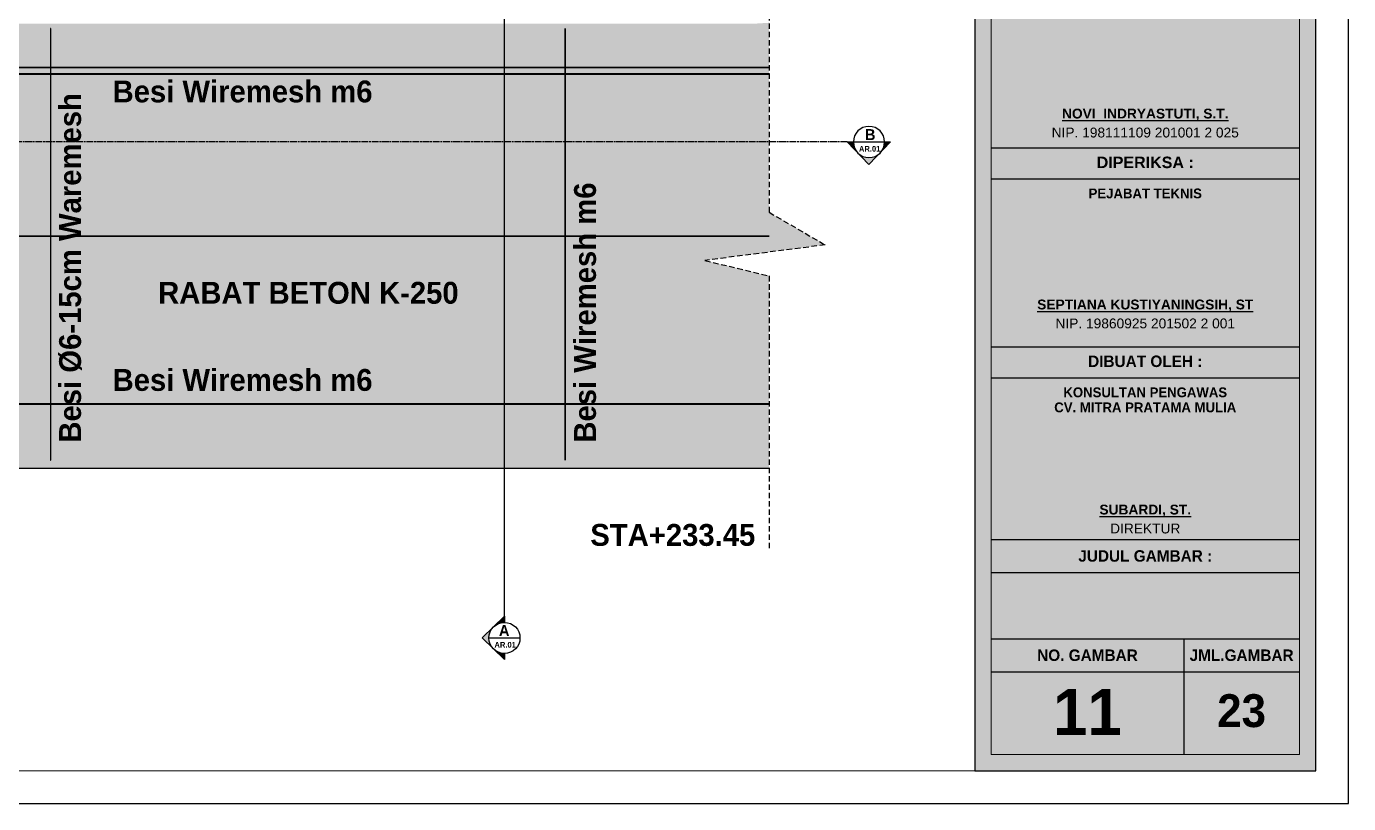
# Model space of a CAD drawing. Header units: centimetres. Extents: x -292707 to 138715, y -53922 to 66277.
# Drawn here: x 47492 to 50515, y -11672 to -9896 of the extents above; entities that cross this region are included whole.
import ezdxf
from ezdxf.xclip import XClip

# ---------------------------------------------------------------- set-up
doc = ezdxf.new("R2010")
doc.units = ezdxf.units.CM
doc.header["$XCLIPFRAME"] = 0
doc.linetypes.add('ACAD_ISO08W100', pattern=[36, 24, -3, 6, -3])
doc.linetypes.add('HIDDEN', pattern=[9.525, 6.35, -3.175])
for name, color, linetype in [('A-ALINE-1', 91, 'Continuous'), ('A-ALINE-4', 113, 'Continuous'), ('A-ALINE-7', 119, 'Continuous'), ('A-ANNOTATION', 144, 'Continuous'), ('A-TEXT', 254, 'Continuous')]:
    doc.layers.add(name, color=color, linetype=linetype)
for name, color, linetype, lineweight, true_color in [('A-FILL-1', 250, 'Continuous', 0, 0x333333), ('A-FILL-3', 7, 'Continuous', 0, 0x666666), ('A-FILL-7', 7, 'Continuous', 0, 0xcccccc), ('A-HATCH-97', 7, 'Continuous', 0, 0xf7f7f7), ('A-HATCH-97 @ 0.1', 7, 'Continuous', 0, 0xf7f7f7), ('A-HATCH-97 @ 10', 7, 'Continuous', 0, 0xf7f7f7), ('A-HATCH-97 @ 5', 7, 'Continuous', 0, 0xf7f7f7), ('A-HATCH-97 @ 7', 7, 'Continuous', 0, 0xf7f7f7)]:
    doc.layers.add(name, color=color, linetype=linetype, lineweight=lineweight, true_color=true_color)
doc.layers.add('A-SWING AREA', color=7, linetype='Continuous', lineweight=0, true_color=0xf7f7f7, transparency=0.2)
doc.styles.add('Scale 170', font='GOTHICB.TTF', dxfattribs={"height": 50})
doc.styles.add('Scale 20', font='GOTHICB.TTF', dxfattribs={"height": 5})

# ---------------------------------------------------------------- blocks, each defined once
blk = doc.blocks.new('*U1262')
at = {"layer": 'A-HATCH-97 @ 0.1', "ltscale": 0.25}
h = blk.add_hatch(color=256, dxfattribs=at)
h.dxf.hatch_style = 1
edge = h.paths.add_edge_path()
edge.add_arc((12875.6, 4867.4), 4890.2, 273.0279, 446.8142)
edge.add_line((13147.4, 9750), (4559.1, 9751))
edge.add_arc((4877.7, 4867.7), 4893.7, 93.7333, 266.3204)
edge.add_line((4563.7, -16), (13133.9, -16))
edge = h.paths.add_edge_path(flags=16)
edge.add_arc((12875.6, 4867.4), 3874.2, 273.3965, 446.6575)
edge.add_line((13101.5, 8734.9), (4593, 8734.9))
edge.add_arc((4878.1, 4867.3), 3878.1, 94.2156, 265.718)
edge.add_line((4588.6, 1000), (13105.1, 1000))
at = {"layer": 'A-HATCH-97 @ 10', "ltscale": 0.25}
h = blk.add_hatch(color=256, dxfattribs=at)
h.dxf.hatch_style = 1
edge = h.paths.add_edge_path()
edge.add_arc((12875.6, 4867.4), 4890.2, 273.0279, 446.8142)
edge.add_line((13147.4, 9750), (4559.1, 9751))
edge.add_arc((4877.7, 4867.7), 4893.7, 93.7333, 266.3204)
edge.add_line((4563.7, -16), (13133.9, -16))
edge = h.paths.add_edge_path(flags=16)
edge.add_arc((12875.6, 4867.4), 3874.2, 273.3965, 446.6575)
edge.add_line((13101.5, 8734.9), (4593, 8734.9))
edge.add_arc((4878.1, 4867.3), 3878.1, 94.2156, 265.718)
edge.add_line((4588.6, 1000), (13105.1, 1000))
at = {"layer": 'A-HATCH-97 @ 5', "ltscale": 0.25}
h = blk.add_hatch(color=256, dxfattribs=at)
h.dxf.hatch_style = 1
edge = h.paths.add_edge_path()
edge.add_arc((12875.6, 4867.4), 4890.2, 273.0279, 446.8142)
edge.add_line((13147.4, 9750), (4559.1, 9751))
edge.add_arc((4877.7, 4867.7), 4893.7, 93.7333, 266.3204)
edge.add_line((4563.7, -16), (13133.9, -16))
edge = h.paths.add_edge_path(flags=16)
edge.add_arc((12875.6, 4867.4), 3874.2, 273.3965, 446.6575)
edge.add_line((13101.5, 8734.9), (4593, 8734.9))
edge.add_arc((4878.1, 4867.3), 3878.1, 94.2156, 265.718)
edge.add_line((4588.6, 1000), (13105.1, 1000))
at = {"layer": 'A-HATCH-97 @ 7', "ltscale": 0.25}
h = blk.add_hatch(color=256, dxfattribs=at)
h.dxf.hatch_style = 1
edge = h.paths.add_edge_path()
edge.add_arc((12875.6, 4867.4), 4890.2, 273.0279, 446.8142)
edge.add_line((13147.4, 9750), (4559.1, 9751))
edge.add_arc((4877.7, 4867.7), 4893.7, 93.7333, 266.3204)
edge.add_line((4563.7, -16), (13133.9, -16))
edge = h.paths.add_edge_path(flags=16)
edge.add_arc((12875.6, 4867.4), 3874.2, 273.3965, 446.6575)
edge.add_line((13101.5, 8734.9), (4593, 8734.9))
edge.add_arc((4878.1, 4867.3), 3878.1, 94.2156, 265.718)
edge.add_line((4588.6, 1000), (13105.1, 1000))
blk = doc.blocks.new('A$C9c5f5d7f')
at = {"layer": 'A-FILL-3', "ltscale": 0.25}
h = blk.add_hatch(dxfattribs=at)
h.set_pattern_fill('AR-CONC', color=256, scale=1.5)
h.paths.add_polyline_path([(13128, 9735), (4559.6, 9735, 0.937266), (4564.7, 0), (13133.1, 0, 0.948995)])
h.paths.add_polyline_path([(13105.1, 1000), (4598.7, 1000, -0.929898), (4594.1, 8735), (13100.6, 8735, -0.942961)], flags=16)
h.paths.add_polyline_path([(13104.9, 1007), (4598.9, 1007, -0.929837), (4594.4, 8728), (13100.4, 8728, -0.942911)], flags=0)
h.paths.add_polyline_path([(13103.3, 1061), (4600.9, 1061, -0.929359), (4596.4, 8674), (13098.8, 8674, -0.94252)], flags=0)
h.paths.add_polyline_path([(13103.1, 1068), (4601.1, 1068, -0.929296), (4596.6, 8667), (13098.6, 8667, -0.942468)], flags=0)
h.paths.add_polyline_path([(14343.5, 4481.3), (14142, 4481.3), (14142, 1425), (3562, 1425), (3562, 4481.3), (3360.6, 4481.3), (3360.6, 5218.7), (3562, 5218.7), (3562, 8275), (14142, 8275), (14142, 5218.7), (14343.5, 5218.7)], flags=0)
h.paths.add_polyline_path([(12479.9, 4113.4, -0.499146), (12479.9, 5586.6)], flags=0)
h.paths.add_polyline_path([(7945.4, 4850, -1), (9758.6, 4850, -1)], flags=0)
h.paths.add_polyline_path([(5224.2, 4113.4), (5224.2, 5586.6, -0.499146)], flags=0)
at = {"layer": 'A-ALINE-7', "ltscale": 0.14}
blk.add_lwpolyline([(13133.5, -16, 0.949076), (13128.4, 9751), (4559.1, 9751, 0.937365), (4564.2, -16)], format="xyb", close=True, dxfattribs=at)
at = {"layer": 'A-HATCH-97'}
blk.add_blockref('*U1262', (0, 0), dxfattribs=at)
blk = doc.blocks.new('jhgkjhkjhkjh')
at = {"layer": 'A-SWING AREA', "transparency": 33554457}
h = blk.add_hatch(color=256, dxfattribs=at)
h.dxf.hatch_style = 1
h.paths.add_polyline_path([(-933.61, 931.53), (-881.61, 931.53), (-881.61, 1218.53), (-933.61, 1218.53)])
at = {"layer": 'A-ALINE-1', "ltscale": 0.25}
blk.add_lwpolyline([(-933.61, 931.53), (-881.61, 931.53), (-881.61, 1218.53), (-933.61, 1218.53)], close=True, dxfattribs=at)
at = {"layer": 'A-ALINE-4', "ltscale": 0.25}
for points in [[(-931.11, 1026.44), (-884.11, 1026.44)], [(-931.11, 1021.72), (-884.11, 1021.72)], [(-931.11, 996.12), (-884.11, 996.12)], [(-931.11, 991.41), (-884.11, 991.41)], [(-931.11, 966.75), (-884.11, 966.75)], [(-931.11, 966.75), (-884.11, 966.75)], [(-931.11, 961.75), (-884.11, 961.75)], [(-931.11, 951.62), (-884.11, 951.62)], [(-901.74, 951.62), (-901.74, 934.03)], [(-931.11, 946.62), (-884.11, 946.62)]]:
    blk.add_lwpolyline(points, dxfattribs=at)
at = {"layer": 'A-FILL-1', "ltscale": 0.25}
blk.add_lwpolyline([(-1286.61, 931.53), (-933.61, 931.53), (-933.61, 1218.53), (-1286.61, 1218.53)], close=True, dxfattribs=at)
at = {"layer": 'A-FILL-1'}
blk.add_lwpolyline([(-931.11, 934.03), (-884.11, 934.03), (-884.11, 1216.03), (-931.11, 1216.03)], close=True, dxfattribs=at)
at = {"layer": 'Defpoints'}
blk.add_lwpolyline([(-1296.61, 926.53), (-876.61, 926.53), (-876.61, 1223.53), (-1296.61, 1223.53)], close=True, dxfattribs=at)
at = {"layer": 'A-TEXT', "ltscale": 0.25, "attachment_point": 5, "style": 'Scale 170'}
for s, width, insert, char_height in [('{\\fArial|b1|i0|c0|p34;\\LNOVI  INDRYASTUTI, S.T.}', 47, (-907.61, 1031.5), 1.5), ('{\\fArial|b0|i0|c0|p34;NIP. 198111109 201001 2 025}', 47, (-907.61, 1028.77), 1.5), ('{\\fArial|b1|i0|c0|p34;DIPERIKSA :}', 47, (-907.61, 1024.22), 1.75), ('PEJABAT TEKNIS', 47, (-907.61, 1019.49), 1.5), ('{\\fArial|b1|i0|c0|p34;\\LSEPTIANA KUSTIYANINGSIH, ST}', 47, (-907.61, 1002.41), 1.5), ('{\\fArial|b0|i0|c0|p34;NIP. 19860925 201502 2 001}', 47, (-907.61, 999.68), 1.5), ('DIBUAT OLEH :', 47, (-907.61, 993.91), 1.75), ('KONSULTAN PENGAWAS', 47, (-907.61, 989.18), 1.5), ('CV. MITRA PRATAMA MULIA', 47, (-907.61, 986.89), 1.5), ('{\\fArial|b1|i0|c0|p34;\\LSUBARDI, ST.}', 47, (-907.61, 971.16), 1.5), ('{\\fArial|b0|i0|c0|p34;DIREKTUR}', 47, (-907.61, 968.43), 1.5), ('{\\fCentury Gothic|b1|i0|c0|p34;JUDUL GAMBAR :}', 47, (-907.61, 964.25), 1.75), ('{\\fCentury Gothic|b1|i0|c0|p34;NO. GAMBAR}', 29.375, (-916.42, 949.12), 1.75), ('{\\fCentury Gothic|b1|i0|c0|p34;JML.GAMBAR}', 29.375, (-892.92, 949.12), 1.75), ('23', 47, (-892.92, 940.65), 5)]:
    blk.add_mtext_dynamic_manual_height_columns(s, width=width, gutter_width=105, heights=[0], dxfattribs=dict(at, insert=insert, char_height=char_height))
blk = doc.blocks.new('A$C620817a6')
at = {"layer": 'A-FILL-7'}
h = blk.add_hatch(color=256, dxfattribs=at)
h.dxf.hatch_style = 1
h.paths.add_polyline_path([(0, 0), (4281.5, 0), (4281.5, 0.6), (0, 0.6)])
at = {"layer": 'A-TEXT', "ltscale": 0.25}
blk.add_lwpolyline([(0, 0), (4281.5, 0), (4281.5, 0.6), (0, 0.6)], close=True, dxfattribs=at)
blk = doc.blocks.new('gfdgfdg')
at = {"layer": 'A-FILL-7'}
h = blk.add_hatch(color=256, dxfattribs=at)
h.dxf.hatch_style = 1
h.paths.add_polyline_path([(13624, -10887.4), (13624, -9901), (13623.4, -9901), (13623.4, -10887.4)])
at = {"layer": 'A-TEXT', "ltscale": 0.25}
blk.add_lwpolyline([(13624, -10887.4), (13624, -9901), (13623.4, -9901), (13623.4, -10887.4)], close=True, dxfattribs=at)
blk = doc.blocks.new('*U197')
at = {"layer": 'A-ANNOTATION'}
h = blk.add_hatch(color=256, dxfattribs=at)
h.dxf.hatch_style = 1
h.paths.add_polyline_path([(6040.3, -4788.9), (6030.6, -4778.8), (6020.5, -4789.2, -0.20694), (6030.6, -4784.8, -0.198912)])
h = blk.add_hatch(color=256, dxfattribs=at)
h.dxf.hatch_style = 1
h.paths.add_polyline_path([(6020.5, -4789.2), (6011.4, -4798.6), (6016.8, -4798.6, -0.19091)])
h = blk.add_hatch(color=256, dxfattribs=at)
h.dxf.hatch_style = 1
h.paths.add_polyline_path([(6049.7, -4798.6), (6040.3, -4788.9, -0.198912), (6044.3, -4798.6)])
for points in [[(6044.3, -4798.6), (6049.7, -4798.6), (6030.6, -4778.8), (6011.4, -4798.6), (6016.8, -4798.6)], [(6016.8, -4798.6), (6044.3, -4798.6)]]:
    blk.add_lwpolyline(points, dxfattribs=at)
at = {"layer": 'A-ANNOTATION', "linetype": 'ACAD_ISO08W100', "ltscale": 0.25}
blk.add_lwpolyline([(6011.4, -4798.6), (4199.2, -4798.6)], dxfattribs=at)
at = {"layer": 'A-ANNOTATION'}
blk.add_circle((6030.6, -4798.6), 13.8, dxfattribs=at)
blk = doc.blocks.new('*U231')
at = {"layer": 'A-ANNOTATION'}
h = blk.add_hatch(color=256, dxfattribs=at)
h.dxf.hatch_style = 1
h.paths.add_polyline_path([(17882.8, -9548.3), (17882.8, -9541.8), (17831.6, -9541.8), (17831.6, -9548.3)])
h = blk.add_hatch(color=256, dxfattribs=at)
h.dxf.hatch_style = 1
h.paths.add_polyline_path([(17858.4, -11267.8), (17882.8, -11244.1), (17882.8, -11258.1, 0.19091)])
h = blk.add_hatch(color=256, dxfattribs=at)
h.dxf.hatch_style = 1
h.paths.add_polyline_path([(17857.6, -11318.9), (17831.6, -11293.7), (17858.4, -11267.8, 0.20694), (17847.2, -11293.7, 0.198912)])
h = blk.add_hatch(color=256, dxfattribs=at)
h.dxf.hatch_style = 1
h.paths.add_polyline_path([(17882.8, -11343.3), (17857.6, -11318.9, 0.198912), (17882.8, -11329.3)])
blk.add_lwpolyline([(17882.8, -9548.3), (17882.8, -9541.8), (17831.6, -9541.8), (17831.6, -9548.3)], close=True, dxfattribs=at)
at = {"layer": 'A-ANNOTATION', "linetype": 'ACAD_ISO08W100', "ltscale": 0.25}
blk.add_lwpolyline([(17882.8, -11244.1), (17882.8, -9541.8)], dxfattribs=at)
at = {"layer": 'A-ANNOTATION'}
for points in [[(17882.8, -11329.3), (17882.8, -11343.3), (17831.6, -11293.7), (17882.8, -11244.1), (17882.8, -11258.1)], [(17847.2, -11293.7), (17918.4, -11293.7)]]:
    blk.add_lwpolyline(points, dxfattribs=at)
blk.add_circle((17882.8, -11293.7), 35.6, dxfattribs=at)

msp = doc.modelspace()

# ---------------------------------------------------------------- linework, layer by layer
at = {"layer": 'A-TEXT', "linetype": 'HIDDEN', "ltscale": 2}
msp.add_lwpolyline([(49189.9, -9679.4), (49189.9, -10320.9), (49318.3, -10395.3), (49043.3, -10430.8), (49189.9, -10466.4), (49189.9, -11092.6)], dxfattribs=at)

# ---------------------------------------------------------------- block references
for name, p in [('*U231', (30701.9, 0)), ('gfdgfdg', (33923.5, 0)), ('gfdgfdg', (35099.9, 0))]:
    msp.add_blockref(name, p)
at = {"ltscale": 0.25}
ref = msp.add_blockref('A$C9c5f5d7f', (36056.2, -10889.4), dxfattribs=at)
XClip(ref).set_block_clipping_path([(8852.1586696379, -447.1145093094), (8852.1586696379, 423.005385403), (8705.5495661954, 458.5789366124), (8980.570193466, 494.1524878219), (8852.1586696379, 568.5334220039), (8852.1586696424, 1301.1102772394), (13133.6408482899, 1301.110277213), (13133.6408482853, 568.5334220024), (13262.0523721134, 494.1524878204), (12987.0317448429, 458.5789366109), (13133.6408482853, 423.0053854015), (13133.6408482853, -447.1145093108)])
for p in [(44908.4, -9990.2), (44908.4, -10005.2), (44908.4, -10375.7), (44908.4, -10759.2)]:
    msp.add_blockref('A$C620817a6', p, dxfattribs=at)
at = {"layer": 'A-TEXT', "xscale": 15, "yscale": 15, "zscale": 15}
msp.add_blockref('jhgkjhkjhkjh', (63664.4, -25570.2), dxfattribs=at)
at = {"layer": 'A-TEXT', "xscale": -2.589503666567264, "yscale": 2.589503666567264, "zscale": 2.589503666567264, "rotation": 180}
msp.add_blockref('*U197', (33802.2, -22586.1), dxfattribs=at)

# ---------------------------------------------------------------- texts
at = {"ltscale": 0.25, "char_height": 50, "attachment_point": 1, "style": 'Scale 170'}
for s, width, insert in [('Besi Wiremesh m6', 1479.363, (47688.5, -10019.6)), ('RABAT BETON K-250', 690.776, (47792.7, -10479.8)), ('Besi Wiremesh m6', 1479.363, (47688.5, -10679)), ('STA+233.45', 484.955, (48781.1, -11033.2))]:
    msp.add_mtext_dynamic_manual_height_columns(s, width=width, gutter_width=250, heights=[0], dxfattribs=dict(at, insert=insert))
at = {"ltscale": 0.25, "char_height": 50, "attachment_point": 1, "rotation": 90, "style": 'Scale 170'}
for s, insert in [('Besi %%C6-15cm Waremesh', (47566.3, -10847.3)), ('Besi Wiremesh m6', (48744, -10847.3))]:
    msp.add_mtext_dynamic_manual_height_columns(s, width=1479.363, gutter_width=250, heights=[0], dxfattribs=dict(at, insert=insert))
at = {"layer": 'A-TEXT', "ltscale": 0.25}
for s, width, gutter_width, insert, char_height, attachment_point, style in [('B', 71.859, 323.7, (49409.2, -10155.7), 25, 7, 'Scale 20'), ('\\pi13.35288;AR.01', 71.859, 323.7, (49382.1, -10182.4), 12.948, 7, 'Scale 20'), ('A', 71.859, 323.7, (48572.1, -11289.3), 25, 7, 'Scale 20'), ('\\pi13.35288;AR.01', 71.859, 323.7, (48548.5, -11316), 12.948, 7, 'Scale 20'), ('11', 440.625, 1575, (49918, -11462.7), 105, 5, 'Scale 170')]:
    msp.add_mtext_dynamic_manual_height_columns(s, width=width, gutter_width=gutter_width, heights=[0], dxfattribs=dict(at, insert=insert, char_height=char_height, attachment_point=attachment_point, style=style))

doc.saveas('drawing.dxf')
